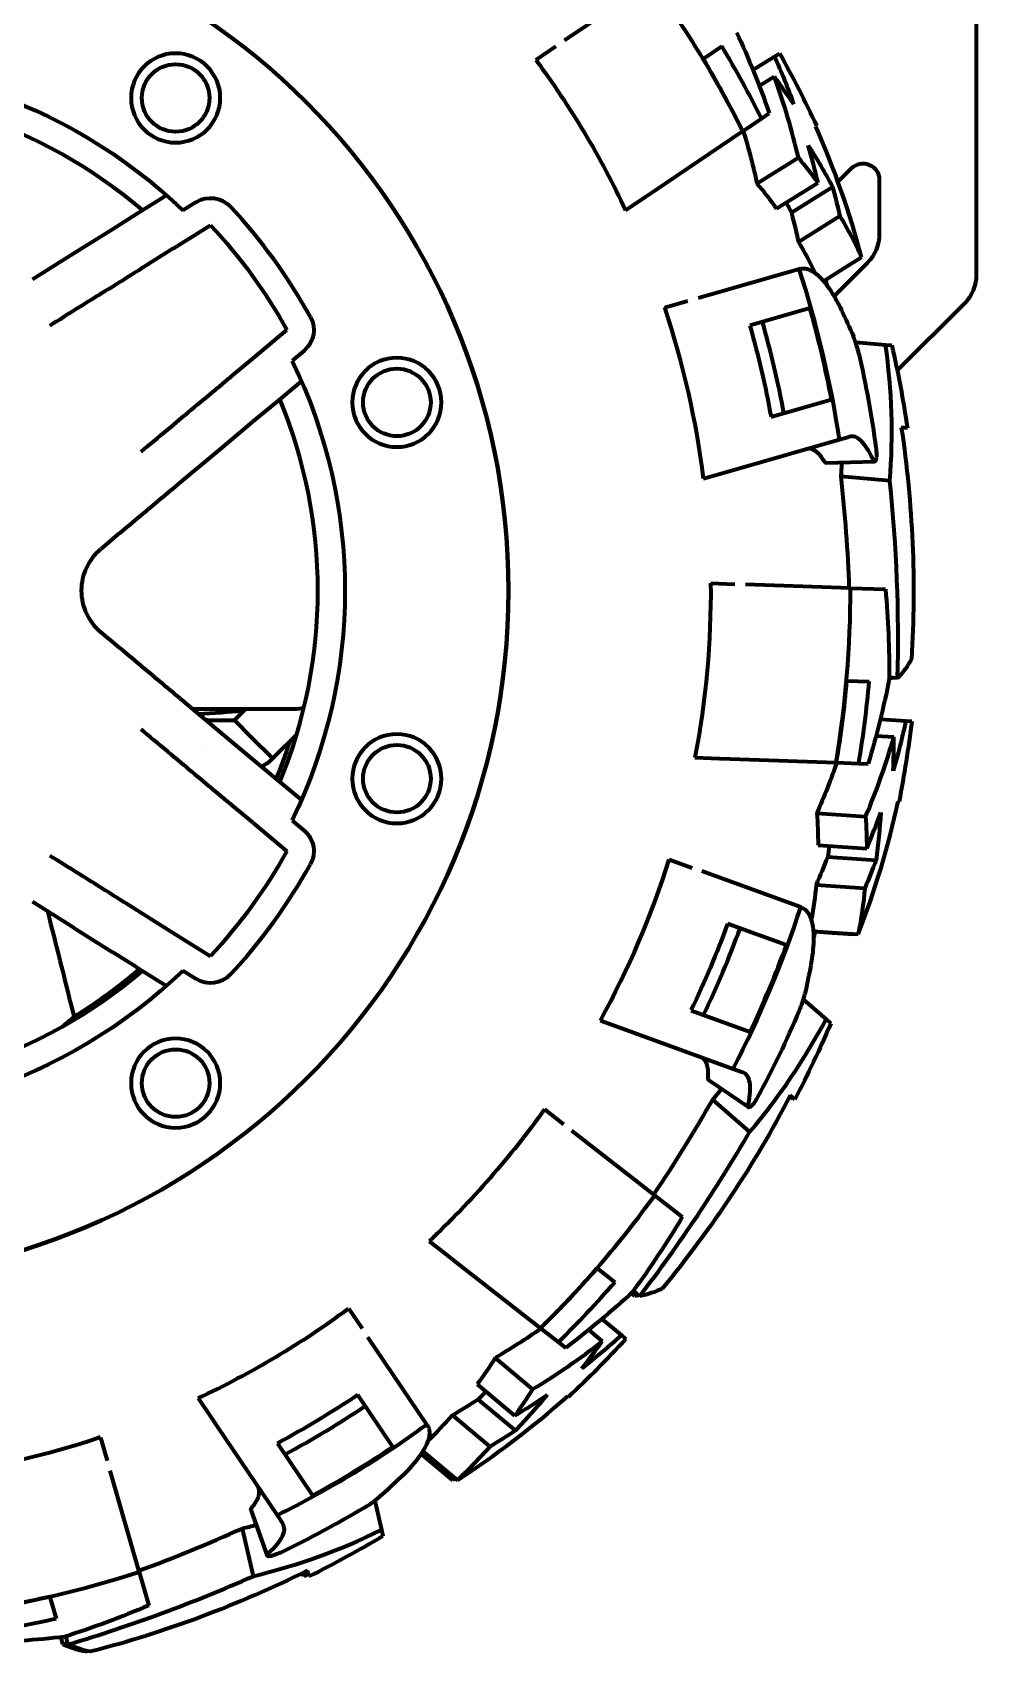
# Model space of a CAD drawing. Header units: millimetres. Extents: x 0 to 1189, y 0 to 841.
# Drawn here: x 619.5 to 654.4, y 609.6 to 669.5 of the extents above; entities that cross this region are included whole.
import ezdxf

# ---------------------------------------------------------------- set-up
doc = ezdxf.new("R2010")
doc.units = ezdxf.units.MM
doc.header["$LTSCALE"] = 0.75
doc.layers.add('Visible', color=7, linetype='Continuous', lineweight=70)

msp = doc.modelspace()

# ---------------------------------------------------------------- linework, layer by layer
at = {"layer": 'Visible', "extrusion": (0, 1, 0)}
for p, q in [((642.363, 671.346), (639.14, 669.172)), ((654.378, 660.51), (654.378, 669.854)), ((638.075, 668.454), (638.818, 668.955)), ((644.264, 668.489), (644.955, 668.955)), ((646.108, 668.077), (646.905, 668.574)), ((646.905, 668.574), (647.091, 668.691)), ((646.342, 667.486), (646.897, 667.833)), ((645.729, 665.812), (646.426, 666.281)), ((646.426, 666.281), (646.712, 666.475)), ((642.474, 663.616), (645.726, 665.81)), ((645.729, 665.812), (645.726, 665.81)), ((648.462, 666.01), (648.432, 665.991)), ((646.255, 663.879), (647.786, 664.835)), ((649.252, 663.941), (649.754, 664.442)), ((646.983, 662.948), (648.512, 663.903)), ((647.527, 662.806), (649.046, 663.756)), ((650.778, 664.018), (650.778, 662.002)), ((623.308, 662.75), (624.414, 663.444)), ((625.515, 663.19), (625.024, 662.882)), ((641.397, 662.89), (642.149, 663.396)), ((642.149, 663.396), (642.474, 663.616)), ((622.417, 662.192), (623.308, 662.75)), ((647.789, 661.719), (649.32, 662.676)), ((620.996, 661.301), (622.417, 662.192)), ((624.666, 661.477), (626.046, 662.342)), ((624.666, 661.477), (623.8, 660.934)), ((619.458, 660.337), (620.996, 661.301)), ((648.712, 660.27), (649.464, 660.74)), ((650.339, 660.941), (649.105, 659.707)), ((649.464, 660.74), (650.123, 661.152)), ((647.815, 660.711), (644.078, 659.64)), ((647.851, 660.722), (647.815, 660.711)), ((642.842, 659.285), (643.704, 659.533)), ((648.213, 659.265), (645.989, 658.627)), ((651.445, 656.955), (653.939, 659.45)), ((627.617, 657.414), (628.867, 658.46)), ((649.904, 658.008), (651.012, 657.911)), ((651.012, 657.911), (651.243, 657.891)), ((626.834, 656.758), (627.617, 657.414)), ((629.509, 657.693), (629.064, 657.321)), ((628.409, 655.73), (629.41, 656.567)), ((628.409, 655.73), (627.603, 655.055)), ((646.777, 655.242), (649.011, 655.883)), ((626.316, 653.978), (627.603, 655.055)), ((651.82, 654.829), (651.594, 654.849)), ((651.633, 654.829), (651.595, 654.832)), ((645.531, 653.325), (649.302, 654.406)), ((649.302, 654.406), (649.664, 654.51)), ((626.316, 653.978), (624.924, 652.814)), ((648.807, 653.546), (650.61, 653.593)), ((644.283, 652.967), (645.154, 653.217)), ((645.154, 653.217), (645.531, 653.325)), ((651.173, 652.878), (649.367, 653.036)), ((644.543, 649.093), (645.439, 649.061)), ((649.713, 648.912), (645.828, 649.048)), ((649.713, 648.912), (651.006, 648.867)), ((649.571, 645.483), (650.404, 645.454)), ((651.457, 645.575), (651.149, 645.602)), ((651.271, 645.575), (651.149, 645.586)), ((624.924, 644.824), (626.316, 643.659)), ((625.38, 644.443), (629.133, 644.443)), ((625.95, 644.019), (625.886, 644.019)), ((625.95, 644.019), (626.925, 644.019)), ((625.95, 643.966), (625.95, 644.019)), ((626.932, 644.022), (627.003, 644.093)), ((626.932, 644.022), (627.554, 643.4)), ((627.353, 644.443), (627.003, 644.093)), ((650.821, 644.066), (651.758, 644)), ((651.758, 644), (651.978, 643.985)), ((626.316, 643.659), (627.603, 642.583)), ((627.554, 643.4), (628.346, 642.608)), ((629.232, 643.494), (628.417, 642.679)), ((650.663, 643.45), (651.316, 643.404)), ((625.95, 643.101), (625.95, 643.102)), ((627.603, 642.583), (628.409, 641.908)), ((628.417, 642.679), (628.346, 642.608)), ((643.961, 642.638), (644.867, 642.606)), ((644.867, 642.606), (645.259, 642.593)), ((645.259, 642.593), (649.18, 642.456)), ((649.183, 642.456), (649.18, 642.456)), ((649.183, 642.456), (650.022, 642.426)), ((650.022, 642.426), (650.368, 642.414)), ((628.409, 641.908), (629.41, 641.071)), ((651.51, 641.01), (651.475, 641.013)), ((627.617, 640.224), (626.834, 640.88)), ((648.472, 640.583), (650.273, 640.457)), ((627.617, 640.224), (628.867, 639.178)), ((629.064, 640.317), (629.509, 639.945)), ((648.514, 639.402), (650.313, 639.276)), ((643.011, 638.873), (643.854, 638.566)), ((648.871, 638.968), (650.658, 638.843)), ((647.872, 637.104), (644.219, 638.433)), ((648.444, 637.935), (650.245, 637.809)), ((620.996, 636.337), (619.458, 637.301)), ((647.908, 637.091), (647.872, 637.104)), ((620.996, 636.337), (622.417, 635.446)), ((623.8, 636.704), (624.666, 636.161)), ((647.344, 635.7), (645.17, 636.491)), ((648.339, 636.22), (649.223, 636.158)), ((648.418, 636.201), (649.037, 636.158)), ((624.666, 636.161), (626.046, 635.296)), ((649.037, 636.158), (649.813, 636.104)), ((649.223, 636.158), (649.999, 636.104)), ((623.308, 634.888), (622.417, 635.446)), ((623.308, 634.888), (624.414, 634.194)), ((625.515, 634.448), (625.024, 634.756)), ((643.818, 633.289), (646.002, 632.495)), ((647.973, 633.689), (648.813, 632.959)), ((640.463, 632.914), (641.315, 632.604)), ((641.315, 632.604), (641.683, 632.47)), ((648.813, 632.959), (648.988, 632.807)), ((641.683, 632.47), (645.37, 631.128)), ((645.37, 631.128), (645.723, 631)), ((644.464, 630.724), (645.95, 629.702)), ((638.396, 629.627), (639.103, 629.075)), ((645.985, 628.793), (644.617, 629.982)), ((647.469, 629.991), (647.425, 630.029)), ((647.655, 629.991), (647.484, 630.139)), ((642.473, 626.442), (639.409, 628.836)), ((642.473, 626.442), (643.493, 625.645)), ((634.131, 624.747), (634.845, 624.189)), ((634.845, 624.189), (635.155, 623.948)), ((635.155, 623.948), (638.246, 621.533)), ((640.342, 623.752), (640.999, 623.238)), ((641.736, 622.718), (641.607, 622.83)), ((641.922, 622.718), (641.689, 622.92)), ((631.15, 622.26), (631.652, 621.516)), ((640.52, 621.87), (641.24, 621.266)), ((638.249, 621.53), (638.246, 621.533)), ((638.249, 621.53), (638.911, 621.013)), ((640.031, 621.465), (640.532, 621.044)), ((641.24, 621.266), (641.408, 621.125)), ((634.043, 617.971), (631.869, 621.194)), ((638.911, 621.013), (639.183, 620.801)), ((636.573, 620.433), (637.956, 619.273)), ((635.913, 619.453), (637.294, 618.294)), ((625.586, 618.937), (626.093, 618.186)), ((632.79, 617.146), (631.496, 619.064)), ((635.946, 618.892), (637.319, 617.741)), ((639.282, 618.993), (639.255, 619.016)), ((634.993, 618.307), (636.377, 617.147)), ((626.093, 618.186), (626.312, 617.86)), ((626.312, 617.86), (628.506, 614.608)), ((634.064, 617.939), (634.043, 617.971)), ((621.982, 617.492), (622.229, 616.63)), ((628.521, 617.268), (629.82, 615.342)), ((633.863, 616.857), (634.393, 616.412)), ((633.9, 616.982), (634.58, 616.412)), ((634.393, 616.412), (634.989, 615.912)), ((634.58, 616.412), (635.175, 615.912)), ((623.408, 612.519), (622.336, 616.257)), ((627.535, 614.813), (628.137, 613.113)), ((632.117, 615.149), (632.368, 614.065)), ((627.63, 612.357), (627.223, 614.123)), ((628.506, 614.608), (628.716, 614.296)), ((632.368, 614.065), (632.42, 613.839)), ((623.408, 612.519), (623.764, 611.275)), ((629.5, 612.345), (629.468, 612.483)), ((629.686, 612.345), (629.635, 612.565)), ((620.102, 611.595), (620.332, 610.794)), ((620.587, 609.83), (620.525, 610.099)), ((620.773, 609.83), (620.704, 610.131))]:
    msp.add_line(p, q, dxfattribs=at)
at = {"layer": 'Visible'}
for centre, radius in [((611.515, 648.819), 25.55), ((624.755, 667.042), 1.25), ((632.938, 655.78), 1.25), ((632.938, 641.858), 1.25), ((624.755, 630.596), 1.25)]:
    msp.add_circle(centre, radius, dxfattribs=at)
at = {"layer": 'Visible', "extrusion": (-2e-16, 0, -1)}
for centre, radius in [((-611.515, 648.819), 25.55), ((-624.755, 667.042), 1.65), ((-632.938, 655.78), 1.65), ((-632.938, 641.858), 1.65), ((-624.755, 630.596), 1.65)]:
    msp.add_circle(centre, radius, dxfattribs=at)
at = {"layer": 'Visible'}
for centre, radius, start, end in [((611.515, 648.819), 38.198, 26.41078, 36.13968), ((611.515, 648.819), 39.034, 26.57426, 31.05446), ((623.528, 659.272), 24.888, 12.9161, 20.11885), ((611.515, 648.819), 18.5, 49.50853, 94.49147), ((618.287, 652.739), 32.929, 14.80366, 23.73198), ((611.515, 648.819), 20.85, 29.05646, 42.94354), ((611.515, 648.819), 38.198, 8.41078, 18.13968), ((652.878, 660.51), 1.5, 315, 360), ((611.515, 648.819), 33.029, 7.21439, 18.47471), ((611.515, 648.819), 38.155, 10.66924, 15.88911), ((611.515, 648.819), 36.332, 10.40097, 15.88354), ((646.362, 656.768), 3.752, 12.48694, 22.67138), ((628.096, 654.661), 23.145, 355.58187, 8.07239), ((611.515, 648.819), 18.5, 337.50853, 22.49147), ((627.525, 654.665), 21.902, 355.73391, 357.11182), ((594.276, 647.005), 57.199, 358.56816, 5.8936), ((623.266, 648.819), 2, 129.91701, 230.08299), ((611.515, 648.819), 38.198, 350.41078, 0.13968), ((611.515, 648.819), 39.034, 350.57426, 355.05446), ((629.133, 645.943), 1.5, 270, 284.20395), ((627.378, 650.215), 24.888, 336.9161, 344.11885), ((619.298, 648.009), 32.929, 338.80366, 347.73198), ((611.515, 648.819), 20.85, 317.05646, 330.94354), ((611.515, 648.819), 33.029, 331.2144, 342.47471), ((611.515, 648.819), 38.198, 332.41078, 342.13968), ((611.515, 648.819), 36.332, 334.40097, 339.88354), ((611.515, 648.819), 38.155, 334.66924, 339.88911), ((611.515, 648.819), 18.5, 265.50853, 310.49147), ((644.379, 634.768), 3.752, 336.48694, 346.67138), ((628.363, 643.799), 23.145, 319.58187, 332.07239), ((627.904, 644.138), 21.902, 319.73391, 321.11182), ((596.502, 657.484), 57.199, 322.56816, 329.8936), ((611.515, 648.819), 38.198, 314.41078, 324.13968), ((611.515, 648.819), 39.034, 314.57426, 319.05446), ((611.515, 648.819), 33.029, 295.2144, 306.47471), ((625.169, 640.625), 24.888, 300.9161, 308.11885), ((617.336, 643.589), 32.929, 302.80366, 311.73198), ((611.515, 648.819), 36.332, 298.40097, 303.88354), ((611.515, 648.819), 38.198, 296.41078, 306.13968), ((611.515, 648.819), 38.155, 298.66924, 303.88911), ((629.844, 618.134), 3.752, 300.48694, 310.67138), ((622.023, 635.399), 21.902, 283.73391, 285.11182), ((622.195, 634.855), 23.145, 283.58187, 296.07239), ((611.515, 648.819), 38.198, 278.41078, 288.13968), ((604.463, 664.654), 57.199, 286.56816, 293.8936), ((611.515, 648.819), 39.034, 278.57426, 283.05446)]:
    msp.add_arc(centre, radius, start, end, dxfattribs=at)
at = {"layer": 'Visible', "extrusion": (-2e-16, 0, -1)}
for centre, radius, start, end in [((-611.515, 648.819), 19.5, 82.15158, 133.84842), ((-611.515, 648.819), 40.75, 150.81319, 155.04792), ((-611.515, 648.819), 33.029, 143.52529, 154.78561), ((-611.515, 648.819), 38.201, 149.0098, 153.58854), ((-650.178, 664.018), 0.6, 45, 180), ((-626.046, 662.342), 1, 57.91701, 137.05646), ((-611.515, 648.819), 19.85, 137.05646, 150.94354), ((-649.278, 662.002), 1.5, 180, 225), ((-611.515, 648.819), 39, 162.85717, 163.19121), ((-628.867, 658.46), 1, 150.94354, 230.08299), ((-611.515, 648.819), 35.842, 164.11805, 169.67593), ((-611.515, 648.819), 40.75, 167.13661, 171.51865), ((-611.515, 648.819), 19.5, 154.15158, 205.84842), ((-611.515, 648.819), 39.494, 167.18417, 172.32324), ((-611.515, 648.819), 40.53, 171.44406, 183.58619), ((-611.329, 648.819), 40.75, 171.49518, 171.51865), ((-611.515, 648.819), 33.029, 179.52529, 190.78561), ((-611.515, 648.819), 38.201, 185.0098, 189.58854), ((-611.515, 648.819), 40.75, 186.81319, 191.04792), ((-611.329, 648.819), 18.5, 197.60141, 202.1031), ((-628.867, 639.178), 1, 129.91701, 209.05646), ((-611.515, 648.819), 19.85, 209.05646, 222.94354), ((-611.515, 648.819), 35.842, 200.11805, 205.67593), ((-611.515, 648.819), 39, 198.85717, 199.19121), ((-611.515, 648.819), 19.5, 226.15158, 277.84842), ((-611.329, 648.819), 18.5, 229.18768, 238.49147), ((-626.046, 635.296), 1, 222.94354, 302.08299), ((-611.515, 648.819), 39.494, 203.18417, 208.32324), ((-611.515, 648.819), 40.75, 203.13661, 207.51865), ((-611.515, 648.819), 33.029, 215.52529, 226.78561), ((-611.515, 648.819), 40.53, 207.44406, 219.58619), ((-611.329, 648.819), 40.75, 207.34191, 207.51865), ((-611.515, 648.819), 38.201, 221.0098, 225.58854), ((-611.515, 648.819), 40.75, 222.81319, 227.04792), ((-611.515, 648.819), 35.842, 236.11805, 241.67593), ((-611.515, 648.819), 33.029, 251.52529, 262.7856), ((-611.515, 648.819), 39, 234.85717, 235.19121), ((-611.515, 648.819), 39.494, 239.18417, 244.32324), ((-611.515, 648.819), 40.75, 239.13661, 243.51865), ((-611.515, 648.819), 40.53, 243.44406, 255.58619), ((-611.329, 648.819), 40.75, 243.25611, 243.51865), ((-611.515, 648.819), 38.201, 257.0098, 261.58854), ((-611.329, 648.819), 40.53, 255.47098, 255.58619)]:
    msp.add_arc(centre, radius, start, end, dxfattribs=at)
for centre, major_axis, ratio, start_param, end_param in [((605.19, 646.336), (40.182, 25.11), 0.707105, 0.097082, 0.153494), ((607.506, 636.954), (41.635, 26.015), 0.579244, -0.080976, -0.039581), ((607.514, 637.011), (40.074, 25.038), 0.579243, -0.082568, -0.039558), ((606.351, 645.117), (39.928, 24.951), 0.707105, 0.206289, 0.238955), ((606.424, 645.16), (38.372, 23.978), 0.707106, 0.214688, 0.248751), ((606.672, 646.732), (45.461, 1.19), 0.768445, -0.330094, -0.300629), ((609.571, 645.9), (-41.557, 1.453), 0.922984, 3.026359, 3.112925), ((596.408, 652.042), (-55.821, 4.883), 0.196114, 3.223082, 3.291805), ((596.222, 652.042), (-55.821, 4.883), 0.196114, 3.290311, 3.291805), ((604.939, 650.528), (-47.268, 3.304), 0.707105, 3.238675, 3.295086), ((601.338, 641.617), (-47.137, 3.297), 0.579244, 3.05904, 3.102051), ((601.298, 641.577), (-48.975, 3.426), 0.579244, 3.060617, 3.102012), ((605.245, 648.851), (-45.137, 3.155), 0.707104, 3.356293, 3.390356), ((605.161, 648.86), (-46.968, 3.284), 0.707105, 3.347881, 3.380548), ((606.371, 649.977), (-37.479, 25.758), 0.768445, 2.811499, 2.840964), ((608.227, 647.6), (-32.766, 25.602), 0.922984, 3.026359, 3.112925), ((601.001, 660.306), (-42.29, 36.761), 0.196114, 3.280568, 3.291805), ((601.187, 660.306), (-42.29, 36.761), 0.196114, 3.223082, 3.291805), ((607.199, 654.067), (-36.299, 30.456), 0.707105, 3.238675, 3.295086), ((599.048, 648.974), (-36.197, 30.373), 0.579245, 3.059058, 3.102069), ((606.461, 652.53), (-34.663, 29.082), 0.7071, 3.356314, 3.390377), ((598.993, 648.966), (-37.608, 31.559), 0.579244, 3.060617, 3.102012), ((606.399, 652.587), (-36.068, 30.264), 0.707105, 3.347881, 3.380548), ((608.034, 652.78), (-15.181, 42.868), 0.768445, 2.811499, 2.840964), ((608.138, 649.766), (-11.46, 39.972), 0.922984, 3.026359, 3.112925), ((609.726, 664.183), (-12.606, 54.598), 0.196114, 3.223082, 3.291805), ((609.912, 664.183), (-12.606, 54.598), 0.196114, 3.223082, 3.291805)]:
    msp.add_ellipse(centre, major_axis=major_axis, ratio=ratio, start_param=start_param, end_param=end_param, dxfattribs=at)
at = {"layer": 'Visible'}
for centre, major_axis, start_param, end_param in [((608.092, 641.398), (39.851, 24.9), 0.018211, 0.055859), ((605.46, 646.312), (40.005, 24.999), -0.239, -0.197244), ((604.383, 644.828), (-46.876, 3.279), 3.159804, 3.197451), ((605.142, 650.35), (-47.059, 3.29), 2.902593, 2.944348), ((603.399, 649.782), (-35.996, 30.206), 3.159804, 3.197451), ((607.26, 653.804), (-36.138, 30.322), 2.902593, 2.944348)]:
    msp.add_ellipse(centre, major_axis=major_axis, ratio=0.707106, start_param=start_param, end_param=end_param, dxfattribs=at)
for points in [[(645.503, 669.468), (645.943, 668.513), (646.349, 667.51), (646.712, 666.475)], [(645.748, 665.824), (645.941, 665.192), (646.111, 664.542), (646.255, 663.879)], [(648.153, 665.282), (648.468, 664.787), (648.767, 664.277), (649.046, 663.756)], [(647.332, 663.166), (647.398, 663.047), (647.463, 662.927), (647.527, 662.806)], [(649.32, 662.676), (649.604, 662.2), (649.874, 661.689), (650.123, 661.152)], [(647.789, 661.719), (648.005, 661.352), (648.212, 660.966), (648.407, 660.564)], [(622.019, 659.818), (622.019, 659.818), (622.02, 659.818), (622.021, 659.819)], [(625.221, 655.41), (625.222, 655.41), (625.223, 655.41), (625.223, 655.411)], [(649.671, 648.914), (649.622, 650.275), (649.521, 651.655), (649.367, 653.036)], [(651.149, 645.547), (650.944, 644.516), (650.683, 643.465), (650.368, 642.414)], [(651.271, 645.592), (651.271, 645.586), (651.271, 645.581), (651.271, 645.575)], [(627.267, 644.357), (626.711, 644.319), (626.16, 644.281), (625.617, 644.244)], [(626.925, 644.019), (626.928, 644.019), (626.93, 644.02), (626.932, 644.022)], [(625.221, 642.228), (625.222, 642.228), (625.223, 642.228), (625.223, 642.227)], [(628.346, 642.608), (628.239, 642.501), (628.1, 642.394), (627.938, 642.3)], [(649.206, 642.455), (648.991, 641.83), (648.746, 641.204), (648.472, 640.583)], [(650.833, 640.603), (650.797, 640.017), (650.739, 639.429), (650.658, 638.843)], [(648.925, 639.373), (648.908, 639.238), (648.89, 639.103), (648.871, 638.968)], [(622.019, 637.82), (622.019, 637.82), (622.02, 637.82), (622.021, 637.819)], [(648.444, 637.935), (648.403, 637.511), (648.343, 637.076), (648.265, 636.636)], [(650.245, 637.809), (650.195, 637.257), (650.113, 636.684), (649.999, 636.104)], [(649.815, 636.116), (649.814, 636.112), (649.814, 636.108), (649.813, 636.104)], [(649.813, 636.104), (649.814, 636.108), (649.816, 636.112), (649.818, 636.116)], [(620.561, 632.681), (620.706, 632.804), (620.853, 632.926), (620.998, 633.047)], [(642.44, 626.468), (643.2, 627.598), (643.929, 628.774), (644.617, 629.982)], [(641.657, 622.876), (640.884, 622.163), (640.055, 621.466), (639.183, 620.801)], [(641.811, 622.815), (641.786, 622.782), (641.761, 622.75), (641.736, 622.718)], [(638.267, 621.516), (637.725, 621.137), (637.159, 620.775), (636.573, 620.433)], [(636.228, 619.189), (636.135, 619.089), (636.041, 618.99), (635.946, 618.892)], [(638.495, 619.062), (638.121, 618.609), (637.728, 618.168), (637.319, 617.741)], [(634.993, 618.307), (634.711, 617.988), (634.407, 617.672), (634.086, 617.362)], [(636.377, 617.147), (636.011, 616.73), (635.609, 616.315), (635.175, 615.912)], [(635.077, 615.994), (635.048, 615.967), (635.018, 615.939), (634.989, 615.912)], [(634.989, 615.912), (635.024, 615.935), (635.059, 615.957), (635.094, 615.98)], [(623.396, 612.56), (624.675, 613.027), (625.957, 613.55), (627.223, 614.123)], [(620.651, 610.114), (619.607, 609.991), (618.527, 609.914), (617.43, 609.889)], [(620.761, 609.882), (620.703, 609.864), (620.645, 609.847), (620.587, 609.83)]]:
    msp.add_open_spline(points, degree=3, dxfattribs=at)
for points, knots in [([(622.019, 659.817), (622.383, 660.046), (622.689, 660.238), (623.204, 660.561), (623.441, 660.709), (623.702, 660.873), (623.769, 660.915), (623.8, 660.934)], [-8.9311151, -8.9311151, -8.9311151, -8.9311151, -8.6641467, -8.6641467, -8.3525826, -8.3525826, -8.1341697, -8.1341697, -8.1341697, -8.1341697]), ([(647.851, 660.722), (647.983, 660.759), (648.128, 660.735), (648.488, 660.531), (648.705, 660.31), (649.08, 659.765), (649.235, 659.493), (649.383, 659.182)], [-0.8006859, -0.8006859, -0.8006859, -0.8006859, -0.6609792, -0.6609792, -0.4774176, -0.4774176, -0.3470042, -0.3470042, -0.3470042, -0.3470042]), ([(622.019, 659.817), (621.802, 659.682), (621.526, 659.509), (620.806, 659.058), (620.407, 658.807), (620.1, 658.615)], [0.000128, 0.000128, 0.000128, 0.000128, 0.1731678, 0.1731678, 0.3834243, 0.3834243, 0.3834243, 0.3834243]), ([(625.221, 655.41), (625.551, 655.686), (625.829, 655.918), (626.295, 656.307), (626.509, 656.486), (626.745, 656.684), (626.806, 656.735), (626.834, 656.758)], [1.7902439, 1.7902439, 1.7902439, 1.7902439, 2.0572112, 2.0572112, 2.3687753, 2.3687753, 2.5871882, 2.5871882, 2.5871882, 2.5871882]), ([(623.484, 653.956), (623.762, 654.189), (624.124, 654.491), (624.775, 655.036), (625.025, 655.245), (625.221, 655.41)], [0.000001, 0.000001, 0.000001, 0.000001, 0.1317049, 0.1317049, 0.240232, 0.240232, 0.240232, 0.240232]), ([(650.531, 653.687), (650.396, 653.99), (650.251, 654.217), (649.955, 654.499), (649.806, 654.551), (649.664, 654.51)], [0.0000001, 0.0000001, 0.0000001, 0.0000001, 0.1610957, 0.1610957, 0.3221415, 0.3221415, 0.3221415, 0.3221415]), ([(648.749, 653.596), (648.639, 653.774), (648.526, 653.905), (648.298, 654.06), (648.185, 654.085), (648.074, 654.054), (648.073, 654.054), (648.072, 654.053)], [0, 0, 0, 0, 0.1266197, 0.1266197, 0.2518345, 0.2518345, 0.2532366, 0.2532366, 0.2532366, 0.2532366]), ([(648.807, 653.546), (648.8, 653.546), (648.792, 653.549), (648.773, 653.563), (648.761, 653.577), (648.749, 653.596)], [-0.07925739, -0.07925739, -0.07925739, -0.07925739, -0.06934781, -0.06934781, -0.05562268, -0.05562268, -0.05562268, -0.05562268]), ([(650.655, 654.095), (650.658, 654.076), (650.66, 654.057), (650.667, 653.996), (650.67, 653.954), (650.674, 653.862), (650.674, 653.814), (650.669, 653.722), (650.663, 653.681), (650.645, 653.62), (650.633, 653.601), (650.605, 653.59), (650.589, 653.597), (650.559, 653.632), (650.545, 653.656), (650.531, 653.687)], [-0.318504, -0.318504, -0.318504, -0.318504, -0.3128202, -0.3128202, -0.2999436, -0.2999436, -0.2831266, -0.2831266, -0.2636299, -0.2636299, -0.2433808, -0.2433808, -0.2231503, -0.2231503, -0.2067842, -0.2067842, -0.2067842, -0.2067842]), ([(624.923, 652.813), (624.439, 652.408), (623.939, 651.99), (623.168, 651.345), (622.907, 651.126), (622.473, 650.764), (622.214, 650.547), (621.983, 650.353)], [-0.4080662, -0.4080662, -0.4080662, -0.4080662, -0.2206611, -0.2206611, -0.1102605, -0.1102605, -0.000001, -0.000001, -0.000001, -0.000001]), ([(624.923, 644.825), (624.439, 645.23), (623.939, 645.648), (623.168, 646.293), (622.907, 646.512), (622.473, 646.874), (622.214, 647.091), (621.983, 647.285)], [0.0001795, 0.0001795, 0.0001795, 0.0001795, 0.228271, 0.228271, 0.3626405, 0.3626405, 0.4968376, 0.4968376, 0.4968376, 0.4968376]), ([(625.221, 642.228), (625.025, 642.393), (624.775, 642.602), (624.124, 643.147), (623.762, 643.449), (623.484, 643.682)], [0.000128, 0.000128, 0.000128, 0.000128, 0.1731678, 0.1731678, 0.3834243, 0.3834243, 0.3834243, 0.3834243]), ([(625.221, 642.228), (625.551, 641.952), (625.829, 641.72), (626.295, 641.331), (626.509, 641.152), (626.745, 640.954), (626.806, 640.903), (626.834, 640.88)], [-8.9311151, -8.9311151, -8.9311151, -8.9311151, -8.6641467, -8.6641467, -8.3525826, -8.3525826, -8.1341697, -8.1341697, -8.1341697, -8.1341697]), ([(620.1, 639.023), (620.407, 638.831), (620.806, 638.58), (621.525, 638.13), (621.801, 637.956), (622.019, 637.821)], [0.000001, 0.000001, 0.000001, 0.000001, 0.1317049, 0.1317049, 0.240232, 0.240232, 0.240232, 0.240232]), ([(622.019, 637.821), (622.383, 637.592), (622.689, 637.4), (623.204, 637.077), (623.441, 636.929), (623.702, 636.765), (623.769, 636.723), (623.8, 636.704)], [-8.931114, -8.931114, -8.931114, -8.931114, -8.6641467, -8.6641467, -8.3525826, -8.3525826, -8.1341697, -8.1341697, -8.1341697, -8.1341697]), ([(620.018, 636.95), (620.038, 636.871), (620.057, 636.794), (620.376, 635.524), (620.686, 634.289), (620.998, 633.047)], [-0.4656351, -0.4656351, -0.4656351, -0.4656351, -0.438327, -0.438327, -0.000001, -0.000001, -0.000001, -0.000001]), ([(647.908, 637.091), (648.036, 637.044), (648.139, 636.938), (648.311, 636.563), (648.357, 636.255), (648.34, 635.594), (648.305, 635.283), (648.242, 634.945)], [-0.8006859, -0.8006859, -0.8006859, -0.8006859, -0.6609792, -0.6609792, -0.4774176, -0.4774176, -0.3470042, -0.3470042, -0.3470042, -0.3470042]), ([(644.446, 630.798), (644.462, 631.007), (644.447, 631.179), (644.354, 631.439), (644.277, 631.525), (644.169, 631.565), (644.168, 631.566), (644.167, 631.566)], [0, 0, 0, 0, 0.1266197, 0.1266197, 0.2518345, 0.2518345, 0.2532366, 0.2532366, 0.2532366, 0.2532366]), ([(644.464, 630.724), (644.458, 630.728), (644.453, 630.735), (644.446, 630.758), (644.444, 630.776), (644.446, 630.798)], [-0.07925739, -0.07925739, -0.07925739, -0.07925739, -0.06934781, -0.06934781, -0.05562268, -0.05562268, -0.05562268, -0.05562268]), ([(645.941, 629.824), (646.01, 630.149), (646.026, 630.418), (645.952, 630.82), (645.862, 630.949), (645.723, 631)], [0.0000001, 0.0000001, 0.0000001, 0.0000001, 0.1610957, 0.1610957, 0.3221415, 0.3221415, 0.3221415, 0.3221415]), ([(646.281, 630.081), (646.272, 630.065), (646.263, 630.048), (646.233, 629.995), (646.211, 629.959), (646.16, 629.882), (646.131, 629.843), (646.073, 629.771), (646.044, 629.742), (645.994, 629.703), (645.973, 629.695), (645.943, 629.702), (645.935, 629.717), (645.931, 629.764), (645.934, 629.791), (645.941, 629.824)], [-0.318504, -0.318504, -0.318504, -0.318504, -0.3128202, -0.3128202, -0.2999436, -0.2999436, -0.2831266, -0.2831266, -0.2636299, -0.2636299, -0.2433808, -0.2433808, -0.2231503, -0.2231503, -0.2067842, -0.2067842, -0.2067842, -0.2067842]), ([(634.064, 617.939), (634.14, 617.826), (634.162, 617.68), (634.079, 617.276), (633.936, 617), (633.534, 616.475), (633.323, 616.244), (633.073, 616.007)], [-0.8006859, -0.8006859, -0.8006859, -0.8006859, -0.6609792, -0.6609792, -0.4774176, -0.4774176, -0.3470042, -0.3470042, -0.3470042, -0.3470042]), ([(627.565, 614.884), (627.7, 615.043), (627.789, 615.191), (627.866, 615.456), (627.855, 615.571), (627.791, 615.667), (627.791, 615.668), (627.79, 615.669)], [0, 0, 0, 0, 0.1266197, 0.1266197, 0.2518345, 0.2518345, 0.2532366, 0.2532366, 0.2532366, 0.2532366]), ([(627.535, 614.813), (627.532, 614.82), (627.533, 614.828), (627.54, 614.851), (627.55, 614.867), (627.565, 614.884)], [-0.07925739, -0.07925739, -0.07925739, -0.07925739, -0.06934781, -0.06934781, -0.05562268, -0.05562268, -0.05562268, -0.05562268]), ([(628.201, 613.217), (628.448, 613.439), (628.62, 613.647), (628.796, 614.016), (628.799, 614.173), (628.716, 614.296)], [0.0000001, 0.0000001, 0.0000001, 0.0000001, 0.1610957, 0.1610957, 0.3221415, 0.3221415, 0.3221415, 0.3221415]), ([(628.628, 613.225), (628.611, 613.217), (628.594, 613.209), (628.537, 613.184), (628.499, 613.168), (628.412, 613.135), (628.366, 613.12), (628.277, 613.097), (628.236, 613.09), (628.173, 613.088), (628.151, 613.094), (628.132, 613.117), (628.134, 613.134), (628.158, 613.174), (628.176, 613.194), (628.201, 613.217)], [-0.318504, -0.318504, -0.318504, -0.318504, -0.3128202, -0.3128202, -0.2999436, -0.2999436, -0.2831266, -0.2831266, -0.2636299, -0.2636299, -0.2433808, -0.2433808, -0.2231503, -0.2231503, -0.2067842, -0.2067842, -0.2067842, -0.2067842])]:
    msp.add_open_spline(points, degree=3, knots=knots, dxfattribs=at)

doc.saveas('drawing.dxf')
